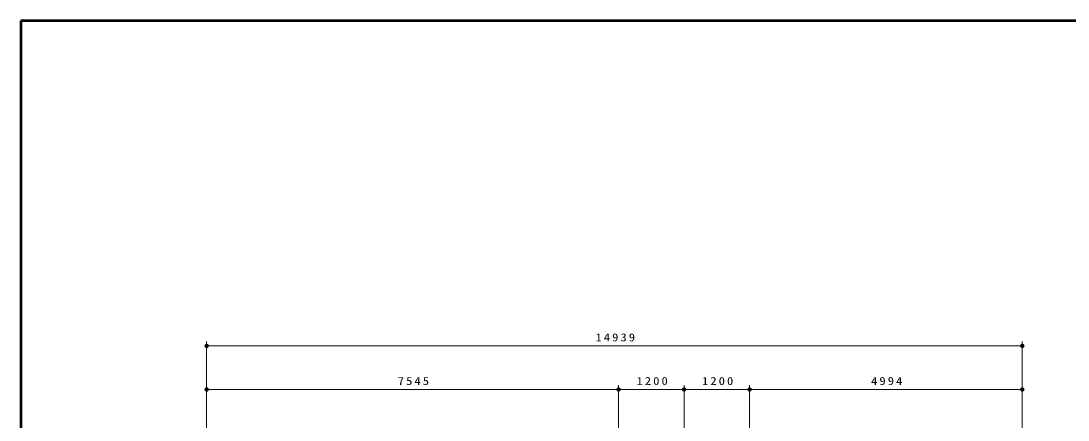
# Model space of a CAD drawing. Units: millimetres on the paper, scale 1:80. Extents: x -385 to 0, y -594 to 267.
# Drawn here: x -385 to -145.3, y -418.5 to -327 of the extents above; entities that cross this region are included whole.
import ezdxf

# ---------------------------------------------------------------- set-up
doc = ezdxf.new("R2010")
doc.units = ezdxf.units.MM
doc.layers.add('1_80', color=70, linetype='Continuous', lineweight=13)
doc.layers.add('LY_3', color=7, linetype='Continuous', lineweight=13)
doc.styles.add('ＭＳ ゴシック', font='')
doc.styles.get('ＭＳ ゴシック').set_extended_font_data('MS Gothic')

# ---------------------------------------------------------------- blocks, each defined once
blk = doc.blocks.new('filled_dot')
at = {"color": 0, "linetype": 'Continuous', "lineweight": -2, "const_width": 1.25}
blk.add_lwpolyline([(-0.625, 0, 1), (0.625, 0, 1)], format="xyb", close=True, dxfattribs=at)

msp = doc.modelspace()

# ---------------------------------------------------------------- linework, layer by layer
at = {"layer": '1_80', "color": 7}
for p, q in [((-342.481, -410.478), (-342.481, -400.478)), ((-342.481, -401.478), (-155.743, -401.478)), ((-155.743, -410.478), (-155.743, -400.478)), ((-342.481, -444.792), (-342.481, -410.478)), ((-342.481, -411.478), (-248.168, -411.478)), ((-248.168, -448.713), (-248.168, -410.478)), ((-248.168, -411.478), (-233.168, -411.478)), ((-233.168, -448.713), (-233.168, -410.478)), ((-233.168, -411.478), (-218.168, -411.478)), ((-218.168, -448.713), (-218.168, -410.478)), ((-218.168, -411.478), (-155.743, -411.478)), ((-155.743, -461.262), (-155.743, -410.478))]:
    msp.add_line(p, q, dxfattribs=at)
at = {"layer": 'LY_3', "lineweight": 50}
for p, q in [((-385, -327), (-385, -594)), ((0, -327), (-385, -327))]:
    msp.add_line(p, q, dxfattribs=at)

# ---------------------------------------------------------------- block references
at = {"layer": '1_80', "color": 7, "xscale": 0.4, "yscale": 0.4}
for p in [(-342.481, -401.478), (-342.481, -411.478), (-248.168, -411.478), (-233.168, -411.478), (-218.168, -411.478)]:
    msp.add_blockref('filled_dot', p, dxfattribs=at)
at = {"layer": '1_80', "color": 7, "xscale": 0.4, "yscale": 0.4, "rotation": 180}
for p in [(-155.743, -401.478), (-248.168, -411.478), (-233.168, -411.478), (-218.168, -411.478), (-155.743, -411.478)]:
    msp.add_blockref('filled_dot', p, dxfattribs=at)

# ---------------------------------------------------------------- texts
at = {"layer": '1_80', "color": 7, "char_height": 1.833, "attachment_point": 8, "style": 'ＭＳ ゴシック'}
for s, insert in [('\\T1.33;\\W1.15;14939', (-248.692, -400.478)), ('\\T1.33;\\W1.15;7545', (-294.908, -410.478)), ('\\T1.33;\\W1.15;1200', (-240.247, -410.478)), ('\\T1.33;\\W1.15;1200', (-225.247, -410.478)), ('\\T1.33;\\W1.15;4994', (-186.539, -410.478))]:
    msp.add_mtext(s, dxfattribs=dict(at, insert=insert))

doc.saveas('drawing.dxf')
